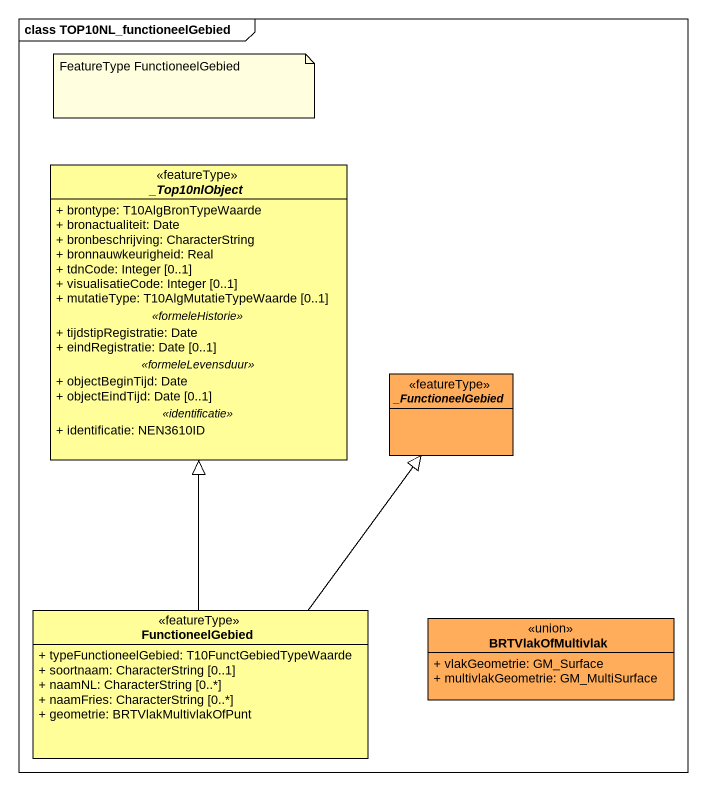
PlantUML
@startuml
mainframe class TOP10NL_functioneelGebied
hide circle
hide empty members
skinparam classAttributeIconSize 0
abstract class "_Top10nlObject" as Top10nlObject <<featureType>> #FFFE99 {
  + brontype: T10AlgBronTypeWaarde
  + bronactualiteit: Date
  + bronbeschrijving: CharacterString
  + bronnauwkeurigheid: Real
  + tdnCode: Integer [0..1]
  + visualisatieCode: Integer [0..1]
  + mutatieType: T10AlgMutatieTypeWaarde [0..1]
  .. <<formeleHistorie>> ..
  + tijdstipRegistratie: Date
  + eindRegistratie: Date [0..1]
  .. <<formeleLevensduur>> ..
  + objectBeginTijd: Date
  + objectEindTijd: Date [0..1]
  .. <<identificatie>> ..
  + identificatie: NEN3610ID
}
abstract class "_FunctioneelGebied" as FunctioneelGebied <<featureType>> #FFAD5B
class "FunctioneelGebied" as FunctioneelGebied_2 <<featureType>> #FFFE99 {
  + typeFunctioneelGebied: T10FunctGebiedTypeWaarde
  + soortnaam: CharacterString [0..1]
  + naamNL: CharacterString [0..*]
  + naamFries: CharacterString [0..*]
  + geometrie: BRTVlakMultivlakOfPunt
}
class BRTVlakOfMultivlak <<union>> #FFAD5B {
  + vlakGeometrie: GM_Surface
  + multivlakGeometrie: GM_MultiSurface
}
FunctioneelGebied_2 -up-|> Top10nlObject
FunctioneelGebied_2 -up-|> FunctioneelGebied
note as N1
  FeatureType FunctioneelGebied
end note
@enduml
